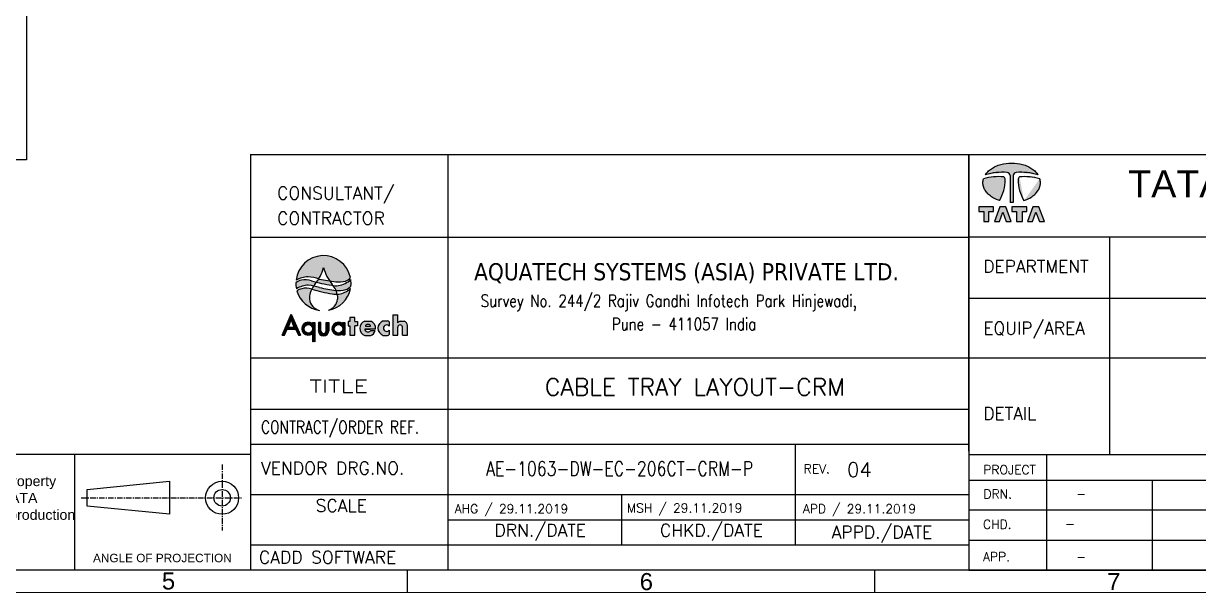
# Model space of a CAD drawing. Header units: inches. Extents: x 8618018 to 8935006, y 2431589 to 2567223.
# Drawn here: x 8867420 to 8911550, y 2431589 to 2452960 of the extents above; entities that cross this region are included whole.
import ezdxf
from ezdxf.enums import TextEntityAlignment as Align

# ---------------------------------------------------------------- set-up
doc = ezdxf.new("R2010")
doc.units = ezdxf.units.IN
doc.header["$MEASUREMENT"] = 0
doc.linetypes.add('CENTER', pattern=[2, 1.25, -0.25, 0.25, -0.25])
for name, color, linetype in [('AC Text', 7, 'Continuous'), ('BOM', 252, 'Continuous'), ('CENT', 252, 'CENTER'), ('DRG', 252, 'Continuous'), ('TEXT', 252, 'Continuous')]:
    doc.layers.add(name, color=color, linetype=linetype)
doc.layers.add('DIM', color=252, linetype='Continuous', lineweight=13)
doc.styles.add('BK', font='tahoma.ttf', dxfattribs={"width": 0.8})
doc.styles.add('COMPLEX', font='arial.ttf', dxfattribs={"width": 0.8})
doc.styles.add('ROMAND', font='romand')
doc.styles.add('ROMANS', font='ROMANS.shx', dxfattribs={"width": 0.8})
doc.styles.add('SIMPLEX', font='SIMPLEX.shx')
doc.styles.get("Standard").update_dxf_attribs({"font": 'arial.ttf'})

# ---------------------------------------------------------------- blocks, each defined once
blk = doc.blocks.new('A1')
h = blk.add_hatch(color=7)
h.paths.add_polyline_path([(500.905285764471, 69.53294967253714, -0.1114497676860486), (503.5890141911659, 70.32357734208017, -0.0558399396388043), (505.9690913446102, 69.8338059312573, 0.0714389131872426), (507.0355902798328, 72.3751856959334, 0.0857925007042881), (508.3998496718559, 69.36772016202121, 0.0061083388530734), (509.7499907202873, 69.16455917944222, 0.0751075296759515), (511.9122063107643, 69.3364483578971, 0.1792128167842127), (513.0245183147345, 70.13267934833675, 0.8533629518868364)])
h.paths.add_polyline_path([(508.3998496718559, 69.36772016202121, -0.0105277790076228), (506.0859747417126, 69.79505220939427, 0.0028209820883544), (505.9690913446102, 69.8338059312573, -0.022493676073267), (505.487728748456, 69.10696239908248, 0.0246818370423569), (508.8916908390675, 68.39703092117816, 0.0201845213724095), (509.1908870078478, 68.3366467668584, 0.0161364302700664), (508.985445786253, 68.59282698248535, -0.0250638201727735)])
h.paths.add_polyline_path([(505.0857347883139, 68.59282698248535, 0.0168354642427019), (505.487728748456, 69.10696239908248, -0.0084242130833253), (504.3438740409765, 69.42576927085429, 0.1459265655760341), (502.1146681345854, 69.53142484043747, 0.1147807400489104), (500.8697213120613, 68.94918475811392, 0.0533545103432088), (500.9916263855848, 67.64747547497063, -0.1103457748758272), (503.6396530754719, 68.42940368642121, -0.0271477848263317), (504.8189623989019, 68.25314017524033, -0.0212282616615155)])
h.paths.add_polyline_path([(513.1242627836618, 68.24308893595844, 0.0581089261530849), (513.1040452159796, 69.66610104356914, -0.139739692816259), (510.3597160018835, 68.33239744369894, -0.0777295290157796), (509.1908870078478, 68.3366467668584, -0.0610743648235684), (509.8080946542177, 67.26279819895535, 0.0751075296759513), (511.9703102446947, 67.43468737741023, 0.1650664078009912)])
h.paths.add_polyline_path([(506.144078675643, 67.8932912289074, 0.0312693010372882), (504.8189623989019, 68.25314017524033, 0.0415051671085222), (504.3850961662683, 67.52988291298061, -0.0011444214416221), (504.4019779451046, 67.52400829036742, 0.0331129351345277), (508.9497947729978, 66.49526994069129, 0.0758391526288741), (510.0861084051285, 66.39487657834798, 0.0448620959741918), (509.8080946542177, 67.26279819895535, -0.016637187752347)])
h.paths.add_polyline_path([(503.9158208556328, 66.02050977711588, -0.0781253058369325), (504.3850961662683, 67.52988291298061, 0.1447579693377396), (502.1727720685158, 67.6296638599506, 0.096368549600003), (501.1063319332752, 67.17746764932781, 0.2945525876792016), (506.1174728758488, 62.79000888531118, -0.3058315054992118), (503.9158208556328, 65.31478276615053)])
h.paths.add_polyline_path([(513.0349836088571, 67.65394407649546, -0.1320351137747175), (510.4178199358139, 66.43063646321207, -0.022064656379839), (510.0861084051285, 66.39487657834798, -0.0187098901271), (510.1553597189341, 66.02050977711588), (510.1553597189341, 65.31478276615053, -0.2852996446910783), (508.1239677853737, 62.82579103623539, 0.3065962817249789)])
h = blk.add_hatch()
h.set_pattern_fill('ANSI31', scale=1.008949813237124, style=0)
h.set_pattern_definition([(44.99999999999999, (365.7531460095051, 51.11840575699716), (-0.0891794068521076, 0.0891794068521075), [])])
h.paths.add_polyline_path([(499.8574694860581, 61.96842416514664), (497.7827787864808, 57.31214343522697), (498.3269593436125, 57.31214343522697), (498.9051521885995, 58.6036667986682), (500.7757745254639, 58.6036667986682), (501.4219901431206, 57.31214343522697), (501.8981479275826, 57.31214343522697)])
h.paths.add_polyline_path([(499.1554965395335, 59.08540575717598), (499.8580677229766, 60.74642337252408), (500.5092337746028, 59.08540575717598)], flags=16)
h.paths.add_polyline_path([(505.0918768513802, 60.11283944685965), (504.5664840508107, 60.11283944685965), (504.5664840508107, 59.85907538746505, 2.091253514995409), (504.5664840508107, 57.59253264357358), (504.5664840508107, 55.81474407528549), (505.0918768513802, 55.81474407528549)])
h.paths.add_polyline_path([(504.609429167569, 58.72580401738196, -1), (502.6954912710789, 58.72580401738196, -1)], flags=16)
h.paths.add_polyline_path([(506.4533779043559, 60.11283944685965), (505.8874842393998, 60.11283944685965), (505.8874842393998, 58.26345920701533, 1), (508.1836963612441, 58.26345920701533), (508.1836963612441, 60.11283944685965), (507.617802696288, 60.11283944685965), (507.617802696288, 58.26345920701533, -1), (506.4533779043559, 58.26345920701533)])
h.paths.add_polyline_path([(511.7971471268538, 60.11283944685965), (511.2717543113831, 60.11283944685965), (511.2717543113831, 59.85907538746505, 2.091253514995445), (511.2717543113831, 57.59253264357358), (511.2717543113831, 57.33876858417898), (511.7971471268538, 57.33876858417898)])
h.paths.add_polyline_path([(509.4007615465525, 58.72580401738196, -1), (511.3146994132403, 58.72580401738196, -1)], flags=16)
h = blk.add_hatch(color=7)
h.paths.add_polyline_path([(514.6148593742255, 60.3708364344111), (513.996569724739, 60.3708364344111), (513.996569724739, 61.23803980042248), (512.8872236180905, 61.23803980042248), (512.8872236180905, 60.3708364344111), (512.5083292592171, 60.3708364344111), (512.5083292592171, 59.40015128393679), (512.8872236180905, 59.40015128393679), (512.8872236180905, 57.32888003204971), (513.996569724739, 57.32888003204971), (513.996569724739, 59.40015128393679), (514.6148593742255, 59.40015128393679)])
edge = h.paths.add_edge_path()
edge.add_line((517.5435124803189, 60.44038853560596), (516.2294124048058, 60.44038853560596))
edge.add_arc((516.8864624518756, 58.81669444357067), 1.751598487252085, 112.0313914747631, 247.9686085252368)
edge.add_line((516.2294124085311, 57.19300035153537), (517.5435124840442, 57.19300035153537))
edge.add_arc((516.8864624518756, 58.81669444357067), 1.751598487252085, 292.031391474763, 342.0124287431408)
edge.add_line((518.5524489898089, 58.27578212087064), (517.5116697233025, 58.27578212087064))
edge.add_ellipse((516.9390538353327, 58.65616775442868), major_axis=(0.7086931419460365, 0), ratio=0.9109705992135003, start_angle=180, end_angle=323.89985937269665, ccw=False)
edge.add_line((516.2303607035283, 58.65616775442868), (518.6306896228198, 58.65616775442868))
edge.add_arc((516.8864624518756, 58.81669444357067), 1.751598487252092, 354.7417026913616, 427.9686085252369)
h.paths.add_polyline_path([(521.6769397128228, 59.27741194655209), (521.6769397128228, 60.29296609525591, 0.061808618147904), (521.2992815095786, 60.4587400793007), (520.3410363960866, 60.4587400793007, 0.7450317160779468), (520.3410363960866, 57.24957625334173), (521.2992815095786, 57.24957625334173, 0.0618086181478998), (521.6769397128228, 57.41535023738652), (521.6769397128228, 58.43090438609033, -3.064987555494529)])
edge = h.paths.add_edge_path(flags=16)
edge.add_ellipse((516.9358625430468, 59.30743011598497), major_axis=(-0.5858867687692565, 0), ratio=0.677418839506568, start_angle=180, end_angle=360)
edge.add_line((516.3499757815007, 59.30743011598497), (517.5217493194941, 59.30743011598497))
h.paths.add_polyline_path([(524.9988553393487, 60.43091509257465), (524.1003994960192, 60.43091509257465, 0.170402416856704), (523.5515804756287, 60.04961872984677), (523.5515804756287, 61.82560612027555), (522.4302052426938, 61.82560612027555), (522.4302052426938, 57.28029823069483), (523.5515804756287, 57.28029823069483), (523.5515804756287, 59.10151876647978, -0.929912551476768), (524.6115896720294, 59.10151876647978), (524.6115896720294, 57.28029823069483), (525.7269138265256, 57.28029823069483), (525.7269138265256, 59.47117062051802, 0.2602564787798175)])
at = {"layer": 'DRG'}
h = blk.add_hatch(color=7, dxfattribs=at)
edge = h.paths.add_edge_path()
edge.add_ellipse((659.2283867020014, 92.83397945574507), major_axis=(-0.7106502562121734, 8.917490222961837e-13), ratio=0.9892090000000046, start_angle=180.0000000000727, end_angle=264.9760246784663, ccw=False)
edge.add_line((659.939036957905, 92.83397945574507), (659.939036957905, 86.85871123754441))
edge.add_spline(control_points=[(659.9391222148988, 86.85870897443056), (660.0575355049077, 86.8552795201449), (660.1759487949166, 86.85185006585925), (660.2943620867882, 86.85185006585925)], knot_values=[6.671338854075033, 6.671338854075033, 6.671338854075033, 6.671338854075033, 13.34267770815, 13.34267770815, 13.34267770815, 13.34267770815029], degree=3, periodic=0)
edge.add_line((660.2943620867882, 86.85185006585925), (660.2943620867882, 95.63912043207347))
edge.add_spline(control_points=[(660.2943620867882, 95.63912043207347), (659.4670599680248, 95.63912043207347), (658.2448359001282, 95.47817967738047), (656.7468899022642, 94.93587631172522), (655.7763178218011, 94.39132082973629), (654.982006516293, 93.75328558216825), (654.6050162445608, 93.23853678488194), (654.43247130698, 93.00294079630658)], knot_values=[7.106784796917509e-05, 7.106784811128364e-05, 7.106784811128364e-05, 7.106784811128364e-05, 46.39291560318603, 68.53906066316392, 89.48501857089924, 109.0491018884326, 125.5605457753412, 125.5605457753412, 125.5605457753412, 125.5605457753412], degree=3, periodic=0)
edge.add_spline(control_points=[(654.43247130698, 93.00294079630658), (654.4324705637846, 93.00293978209629), (654.4324698205892, 93.00293876835167), (654.4324690773938, 93.00293775414139)], knot_values=[0, 0, 0, 0, 7.10678479666776e-05, 7.10678479666776e-05, 7.10678479666776e-05, 7.10678479666776e-05], degree=3, periodic=0)
edge.add_ellipse((658.201534211621, 81.27934505510166), major_axis=(12.43637948371326, 4.095963610729331e-12), ratio=0.9892089999999825, start_angle=84.97602467837709, end_angle=107.6419626915787, ccw=False)
h = blk.add_hatch(color=7, dxfattribs=at)
edge = h.paths.add_edge_path()
edge.add_ellipse((662.3871899619553, 81.27934505510166), major_axis=(12.43637948371299, 1.250258770788618e-13), ratio=0.9892090000000044, start_angle=72.35803730840172, end_angle=95.02397532159722, ccw=False)
edge.add_spline(control_points=[(666.1562550943199, 93.00293775414139), (666.1562543511245, 93.00293876835167), (666.1562536079291, 93.00293978209629), (666.1562528647337, 93.00294079630658)], knot_values=[251.1210204828341, 251.1210204828341, 251.1210204828341, 251.1210204828341, 251.1210915506822, 251.1210915506822, 251.1210915506822, 251.1210915506822], degree=3, periodic=0)
edge.add_spline(control_points=[(666.1562528647337, 93.00294079630658), (665.9837079271529, 93.23853678488194), (665.6067176554207, 93.75328558216825), (664.8124063499126, 94.39132082973629), (663.8418342694495, 94.93587631172522), (662.3438882715855, 95.47817967738047), (661.1216642036889, 95.63912043207347), (660.2943620867882, 95.63912043207347)], knot_values=[125.560545775341, 125.560545775341, 125.560545775341, 125.560545775341, 142.0719896622494, 161.6360729797829, 182.5820308875182, 204.7281759474962, 251.1210204828339, 251.121020482834, 251.121020482834, 251.121020482834], degree=3, periodic=0)
edge.add_line((660.2943620867882, 95.63912043207347), (660.2943620867882, 86.85185006585925))
edge.add_spline(control_points=[(660.2943620867882, 86.85185006585925), (660.4127753767971, 86.85185006585925), (660.531188666806, 86.8552795201449), (660.6496019568149, 86.85870897443056)], knot_values=[0, 0, 0, 2.957634137601417e-13, 6.67133885407533, 6.67133885407533, 6.67133885407533, 6.67133885407533], degree=3, periodic=0)
edge.add_line((660.6496872138086, 86.85871123754441), (660.6496872138086, 92.83397945574507))
edge.add_ellipse((661.3603374697122, 92.83397945574507), major_axis=(-0.7106502562121734, 9.846908989153017e-13), ratio=0.9892090000000058, start_angle=-84.97602467832388, end_angle=8.031975085032173e-11, ccw=False)
h = blk.add_hatch(color=7, dxfattribs=at)
edge = h.paths.add_edge_path()
edge.add_spline(control_points=[(654.0277324225608, 92.12421208572596), (654.0256144404266, 92.11702456464081), (653.9418614990864, 91.83280305144399), (653.856179306269, 91.24508168314605), (653.9849333129678, 90.36595435719028), (654.3627540096495, 89.52713447854876), (654.967898074523, 88.76202298886164), (655.7739853113744, 88.09937713853105), (656.6618464421335, 87.59703076629921), (657.2911998424534, 87.37064652330264), (657.5707219410542, 87.27009983732387)], knot_values=[0, 0, 0, 0, 0.4263349072076039, 16.85887984744535, 33.29142478768354, 50.36336298840961, 68.55772386563928, 88.12180718317259, 109.0677650910401, 125.8039979451106, 125.8039979451106, 125.8039979451106, 125.8039979451106], degree=3, periodic=0)
edge.add_ellipse((649.6346082426462, 91.94846687837526), major_axis=(9.238453330758272, 2.236535778174165e-12), ratio=0.9892090000000053, start_angle=-30.79192274091613, end_angle=-1.421071831677899e-11)
edge.add_ellipse((658.1624113172147, 91.94846687837526), major_axis=(0.7106502562121744, 6.41957866628847e-13), ratio=0.9892090000000024, start_angle=-5.231376340071192e-11, end_angle=59.45548656795165)
edge.add_ellipse((657.4517610613111, 80.29749319841176), major_axis=(12.4363794837129, 1.036298096901264e-12), ratio=0.9892090000000118, start_angle=85.0559277605914, end_angle=105.9812997843919)
h = blk.add_hatch(color=7, dxfattribs=at)
edge = h.paths.add_edge_path()
edge.add_ellipse((670.9541159290675, 91.94846687837526), major_axis=(9.238453330758269, 1.298006427890501e-13), ratio=0.9892089999999986, start_angle=179.9999999999993, end_angle=210.7919227409012, ccw=False)
edge.add_ellipse((662.426312854499, 91.94846687837526), major_axis=(-0.7106502562121734, 4.740628637039898e-13), ratio=0.9892089999999985, start_angle=300.54451343203493, end_angle=360.00000000003865, ccw=False)
edge.add_ellipse((663.1369631104026, 80.29749319841176), major_axis=(-12.43637948371307, 1.257212574433993e-12), ratio=0.9892089999999987, start_angle=254.0187002156093, end_angle=274.94407223940954, ccw=False)
edge.add_spline(control_points=[(666.5609917491529, 92.12421208572596), (666.5631097312871, 92.11702456464081), (666.6468626726273, 91.83280305144399), (666.7325448654447, 91.24508168314605), (666.6037908587459, 90.36595435719028), (666.2259701620642, 89.52713447854876), (665.6208260971907, 88.76202298886164), (664.8147388603393, 88.09937713853105), (663.9268777295802, 87.59703076629921), (663.2975243292603, 87.37064652330264), (663.0180022306595, 87.27009983732387)], knot_values=[0, 0, 0, 0, 0.4263349072076039, 16.85887984744535, 33.29142478768354, 50.36336298840961, 68.55772386563928, 88.12180718317259, 109.0677650910401, 125.8039979451106, 125.8039979451106, 125.8039979451106, 125.8039979451106], degree=3, periodic=0)
h = blk.add_hatch(color=7, dxfattribs=at)
h.paths.add_polyline_path([(655.1748511772457, 84.80756894358456), (656.2745824474696, 84.80756894358456), (656.2745824474696, 85.9073002152054), (652.9753886330727, 85.9073002152054), (652.9753886330727, 84.80756894358456), (654.0751199051592, 84.80756894358456), (654.0751199051592, 82.60810640080854), (655.1748511772457, 82.60810640080854)])
h.paths.add_polyline_path([(658.3200826123211, 84.7231471859759), (659.0898945033405, 82.60810640080854), (660.1896257735643, 82.60810640080854), (658.9888174291555, 85.9073002152054), (657.6513477973494, 85.9073002152054), (656.4505394510779, 82.60810640080854), (657.5502707231644, 82.60810640080854)])
h.paths.add_polyline_path([(661.3464448693994, 84.80756894358456), (661.3464448693994, 82.60810640080854), (662.6839145012054, 82.60810640080854), (662.6839145012054, 84.80756894358456), (663.6647765915695, 84.80756894358456), (663.6647765915695, 85.9073002152054), (660.3655827771727, 85.9073002152054), (660.3655827771727, 84.80756894358456)])
h.paths.add_polyline_path([(665.0415419414494, 85.9073002152054), (663.8407335951779, 82.60810640080854), (664.9404648672644, 82.60810640080854), (665.7102767564211, 84.7231471859759), (666.4800886474404, 82.60810640080854), (667.5798199195269, 82.60810640080854), (666.3790115732554, 85.9073002152054)])
blk.add_line((534.6893868706975, 97.42258162191501), (534.6893868706975, 4.983703702688217))
at = {"color": 7}
for p, q in [((650.7775175124261, 97.53262788756183), (650.7775175124261, 30.71922282362357)), ((490.7775175124261, 79.0903043858707), (650.7775175124261, 79.0903043858707)), ((835.9977555721853, 79.0903043858707), (650.7775175124261, 79.0903043858707)), ((503.9158208556328, 66.02050977712497), (503.9158208556328, 65.31478276615962)), ((510.1553597189341, 66.02050977712497), (510.1553597189341, 65.31478276615962)), ((835.9977555721853, 65.4544121469371), (650.7775175124261, 65.4544121469371)), ((497.7827787864808, 57.31214343523607), (499.8574694860581, 61.96842416515574)), ((499.8580677229766, 60.74642337253317), (499.1554965395335, 59.08540575718507)), ((499.8574694860581, 61.96842416515574), (501.8981479275826, 57.31214343523607)), ((500.5092337746028, 59.08540575718507), (499.8580677229766, 60.74642337253317)), ((512.8872236180905, 60.3708364344202), (512.5083292592171, 60.3708364344202)), ((512.5083292592171, 60.3708364344202), (512.5083292592171, 59.40015128394589)), ((513.996569724739, 61.23803980043158), (512.8872236180905, 61.23803980043158)), ((512.8872236180905, 61.23803980043158), (512.8872236180905, 60.3708364344202)), ((513.996569724739, 60.3708364344202), (513.996569724739, 61.23803980043158)), ((513.996569724739, 60.3708364344202), (514.6148593742255, 60.3708364344202)), ((514.6148593742255, 60.3708364344202), (514.6148593742255, 59.40015128394589)), ((516.2294124085311, 60.44038853561506), (517.5435124803189, 60.44038853561506)), ((520.3410363960866, 60.45874007930979), (521.2992815095786, 60.45874007930979)), ((521.6769397128228, 60.292966095265), (521.6769397128228, 59.27741194656119)), ((522.4302052426938, 61.82560612028465), (523.5515804756287, 61.82560612028465)), ((522.4302052426938, 61.82560612028465), (522.4302052426938, 57.28029823070392)), ((523.5515804756287, 60.04961872985587), (523.5515804756287, 61.82560612028465)), ((524.1003994960192, 60.43091509258375), (524.9988553393487, 60.43091509258375)), ((498.3269593436125, 57.31214343523607), (498.9051521885995, 58.6036667986773)), ((498.9051521885995, 58.6036667986773), (500.7757745254639, 58.6036667986773)), ((499.1554965395335, 59.08540575718507), (500.5092337746028, 59.08540575718507)), ((500.7757745254639, 58.6036667986773), (501.4219901431206, 57.31214343523607)), ((504.5664840508107, 60.11283944686875), (505.0918768513802, 60.11283944686875)), ((504.5664840508107, 59.85907538747415), (504.5664840508107, 60.11283944686875)), ((504.5664840508107, 57.59253264358267), (504.5664840508107, 55.81474407529458)), ((505.0918768513802, 60.11283944686875), (505.0918768513802, 55.81474407529458)), ((506.4533779043559, 60.11283944686875), (505.8874842393998, 60.11283944686875)), ((505.8874842393998, 60.11283944686875), (505.8874842393998, 58.26345920702443)), ((506.4533779043559, 58.26345920702443), (506.4533779043559, 60.11283944686875)), ((507.617802696288, 60.11283944686875), (508.1836963612441, 60.11283944686875)), ((507.617802696288, 58.26345920702443), (507.617802696288, 60.11283944686875)), ((508.1836963612441, 60.11283944686875), (508.1836963612441, 58.26345920702443)), ((511.2717543113831, 60.11283944686875), (511.7971471268538, 60.11283944686875)), ((511.2717543113831, 59.85907538747415), (511.2717543113831, 60.11283944686875)), ((511.2717543113831, 57.59253264358267), (511.2717543113831, 57.33876858418807)), ((511.7971471268538, 60.11283944686875), (511.7971471268538, 57.33876858418807)), ((512.5083292592171, 59.40015128394589), (512.8872236180905, 59.40015128394589)), ((512.8872236180905, 59.40015128394589), (512.8872236180905, 57.32888003205881)), ((514.6148593742255, 59.40015128394589), (513.996569724739, 59.40015128394589)), ((513.996569724739, 57.32888003205881), (513.996569724739, 59.40015128394589)), ((516.2303607035283, 58.65616775443777), (517.4461509156827, 58.65616775443777)), ((518.6306896228198, 58.65616775443777), (516.2303607035283, 58.65616775443777)), ((516.3499757815007, 59.30743011599407), (517.5217493194941, 59.30743011599407)), ((518.5524489898089, 58.27578212087974), (517.5116697121266, 58.27578212087974)), ((521.6769397128228, 58.43090438609943), (521.6769397128228, 57.41535023739561)), ((523.5515804756287, 57.28029823070392), (523.5515804756287, 59.10151876648888)), ((524.6115896720294, 57.28029823070392), (524.6115896720294, 59.10151876648888)), ((525.7269138265256, 57.28029823070392), (525.7269138265256, 59.47117062052712)), ((497.7827787864808, 57.31214343523607), (498.3269593436125, 57.31214343523607)), ((501.4219901431206, 57.31214343523607), (501.8981479275826, 57.31214343523607)), ((511.2717543113831, 57.33876858418807), (511.7971471268538, 57.33876858418807)), ((512.8872236180905, 57.32888003205881), (513.996569724739, 57.32888003205881)), ((516.2294124085311, 57.19300035154447), (517.5435124803189, 57.19300035154447)), ((520.3410363960866, 57.24957625335082), (521.2992815095786, 57.24957625335082)), ((522.4302052426938, 57.28029823070392), (523.5515804756287, 57.28029823070392)), ((524.6115896720294, 57.28029823070392), (525.7269138265256, 57.28029823070392)), ((490.7775175124261, 52.24002222390845), (650.7775175124261, 52.24002222390845)), ((650.7775175124261, 52.24002222390845), (835.9977555721853, 52.24002222390845)), ((490.7775175124261, 40.82370370253921), (650.7775175124261, 40.82370370253921)), ((612.1802179552469, 10.58370370278135), (612.1802179552469, 32.98370370268822)), ((650.7775175124261, 30.71922282362357), (650.7775175124261, 4.983703702688217)), ((650.7775175124261, 30.71922282362357), (835.9977555721853, 30.71922282362357)), ((650.7775175124261, 25.00751322275028), (711.502587627605, 25.00751322275028)), ((650.7775175124261, 25.00751322275028), (650.7775175124261, 20.00156084261835)), ((691.5896953064803, 25.00751322275028), (691.5896953064803, 4.983703702688217)), ((573.3829868715111, 21.78370370296761), (573.3829868715111, 10.58370370278135)), ((835.9977555721853, 18.33291004924104), (650.7775175124261, 18.33291004924104)), ((650.7775175124261, 11.65830687619746), (711.502587627605, 11.65830687619746)), ((650.7775175124261, 4.983703702688217), (835.9977555721853, 4.983703702688217))]:
    blk.add_line(p, q, dxfattribs=at)
at = {"color": 7, "linetype": 'Continuous'}
for p, q in [((490.7775175124261, 32.98370370268822), (650.7775175124261, 32.98370370268822)), ((490.7775175124261, 21.78370370296761), (650.7775175124261, 21.78370370296761)), ((534.6893868706975, 16.18370370287448), (650.7775175124261, 16.18370370287448))]:
    blk.add_line(p, q, dxfattribs=at)
at = {"linetype": 'Continuous'}
blk.add_line((490.7775175124261, 10.58370370278135), (650.7775175124261, 10.58370370278135), dxfattribs=at)
at = {"color": 7, "const_width": 0.3000000000000002}
blk.add_lwpolyline([(490.7775175124261, 4.983703702688217), (490.7775175124261, 97.53262788756183), (835.9977555721853, 97.53262788756183)], dxfattribs=at)
at = {"color": 7}
for centre in [(503.6524602044228, 58.72580401739106), (510.3577304798964, 58.72580401739106)]:
    blk.add_circle(centre, 0.9569689432985033, dxfattribs=at)
for centre, radius, start, end in [((507.0126512236748, 68.86790734669194), 6.143467589762976, 11.88058834025765, 173.7854422769527), ((497.654187638298, 74.81765435403213), 9.694140947664781, 320.0497179370698, 345.4068845699958), ((516.4169929362688, 74.81765435403213), 9.694140947664781, 194.5931154300041, 219.9502820629302), ((507.0126512236748, 68.86790734669194), 6.143467589762976, 179.241960887997, 191.4583306853897), ((502.7436444051418, 66.56445271288976), 3.032908633341993, 101.9690833268655, 128.1602729469979), ((503.9986279345903, 63.98299833526835), 6.353796154153737, 93.69628253710111, 119.1337145225834), ((504.0656100101623, 62.11210524430498), 6.331642670969044, 93.857447636839, 119.0449371383497), ((503.0521174706373, 65.74086787318811), 3.904757784657134, 70.68168583360682, 103.8911876464588), ((502.5931430794153, 59.45611638342962), 10.91299532458777, 71.33334486380501, 84.76415963690948), ((502.6073190010939, 57.48918790882453), 10.98881408358239, 71.2251038358331, 84.60945138211709), ((508.9509535766992, 65.28268682723865), 5.088904031187657, 139.4235347003284, 171.663496184875), ((514.3761581964645, 103.2094037807583), 35.24174635734872, 253.4608485269763, 261.0470024670119), ((517.3895130641613, 124.5221880055069), 55.88228136721107, 258.3300260479531, 262.1426368052042), ((509.7888859547529, 72.07109140744433), 3.782020562515775, 256.2771024442681, 278.680973929379), ((505.1202269978676, 65.28268682723865), 5.088904031187657, 8.336503815125049, 40.57646529967165), ((510.2621824331436, 76.40697077056393), 7.260500396812422, 265.9547113927038, 283.1358309073349), ((509.3924234099541, 73.81309300800785), 5.565400152540956, 280.0091055701986, 311.8290340845678), ((511.3933021314297, 71.23639227962121), 1.969530007922824, 285.2758218301356, 325.9169457044887), ((511.3562884367857, 69.53897801181301), 2.192045130993698, 286.2669891441519, 323.7593457044474), ((507.0126512236748, 68.86790734669194), 6.143467589762976, 354.1626673051768, 7.465292833282872), ((502.8017483390722, 64.66269173240289), 3.032908633341993, 101.9690833268655, 123.9871362490303), ((507.0126512236748, 68.86790734669194), 6.143467589762976, 195.9715799201709, 261.6214751535051), ((503.1102213747654, 63.83910689270124), 3.904757784657134, 70.68168583360682, 103.8911876464588), ((514.4342621303949, 101.3076428002714), 35.24174635734872, 253.4608485269763, 261.0470024670119), ((517.4476169980917, 122.62042702502), 55.88228136721107, 258.3300260479531, 262.1426368052042), ((507.0126512236748, 68.86790734669194), 6.143467589762976, 280.4218381623006, 348.6032174594799), ((509.8469898886833, 70.16933042695746), 3.782020562515775, 256.2771024442681, 278.680973929379), ((510.320286367074, 74.50520979007706), 7.260500396812422, 265.9547113927038, 283.1358309073349), ((509.4505273438845, 71.91133202752098), 5.565400152540956, 280.0091055701986, 310.0952963999773), ((506.8874682225141, 65.68378848349676), 2.994470436363518, 187.0784965511405, 255.0996278252313), ((507.1361578889046, 65.70544927706942), 3.044371851450687, 288.9335190787878, 352.627236390318), ((516.8864624518756, 58.81669444357976), 1.751598487252085, 112.0313913105847, 247.9686086894153), ((516.8864624518756, 58.81669444357976), 1.751598487252085, 354.7417026747061, 67.96860868941538), ((520.820158945382, 58.85415816446766), 1.674586977596797, 106.6254415775419, 253.3745584224581), ((520.820158945382, 58.85415816446766), 1.674586977596797, 59.2270643256635, 73.37455842245814), ((524.3691522795561, 59.45846612146124), 1.008902892288021, 105.4490405982881, 144.1308525988726), ((524.5034077335004, 59.2990469946526), 1.235554014971474, 8.007855118104935, 66.3597752270951), ((503.6524602044228, 58.72580401739106), 1.455933913796271, 51.1125842245198, 308.8874157754802), ((507.0355902928713, 58.26345920702443), 1.148106059498133, 180, 0), ((507.0355902928713, 58.26345920702443), 0.5822123909824665, 180, 0), ((510.3577304798964, 58.72580401739106), 1.455933913796271, 51.1125842245198, 308.8874157754802), ((516.8864624518756, 58.81669444357976), 1.751598487252085, 292.0313913105846, 342.0124286845439), ((521.0973524916772, 58.85415816446766), 0.7176803615687622, 36.13944624924521, 323.8605537507548), ((524.0815850514773, 59.0629722266458), 0.5314044647566641, 4.159723122482593, 175.8402768775174), ((520.820158945382, 58.85415816446766), 1.674586977596797, 286.6254415775419, 300.7729356743365)]:
    blk.add_arc(centre, radius, start, end, dxfattribs=at)
for centre, major_axis, ratio, start_param, end_param in [((516.9390538353327, 58.65616775443777), (0.7086931419460311, 1.563263714095916e-13), 0.9109705992134917, 3.141592653589549, 5.653118992799937), ((516.9358625430468, 59.30743011599407), (-0.5858867687692387, 0), 0.6774188395065701, 3.141592653589793, 6.283185307179585)]:
    blk.add_ellipse(centre, major_axis=major_axis, ratio=ratio, start_param=start_param, end_param=end_param, dxfattribs=at)
at = {"layer": 'BOM', "color": 7}
blk.add_line((490.7775175124261, 30.68862173566595), (5.009660493567935, 30.68862173566595), dxfattribs=at)
at = {"layer": 'CENT', "color": 18, "true_color": 0x000000}
blk.add_line((484.445664050043, 28.51720194844529), (484.445664050043, 13.81119102239609), dxfattribs=at)
at = {"layer": 'CENT'}
blk.add_line((453.032158883274, 21.0684031532146), (489.0137505810562, 21.0684031532146), dxfattribs=at)
at = {"layer": 'DIM', "color": 7}
blk.add_line((-1.455191522836685e-11, 0), (840.999999839798, 0), dxfattribs=at)
at = {"layer": 'DRG', "color": 7}
for p, q in [((650.7775175124261, 31.42498004436493), (650.7775175124261, 97.53262788756183)), ((682.1500858943764, 30.71922282362357), (682.1500858943764, 79.0903043858707)), ((451.6190115827922, 4.983703702688217), (451.6190115827922, 30.71922282362357)), ((668.0310580208752, 30.71554170455784), (668.0310580208752, 5.044744618237019)), ((454.3773233517859, 22.90665451902896), (472.7598370089981, 24.74490588484332)), ((472.7598370089981, 24.74490588484332), (472.7598370089981, 17.39190042158589)), ((454.3773233517859, 19.23015178740025), (454.3773233517859, 22.90665451902896)), ((472.7598370089981, 17.39190042158589), (454.3773233517859, 19.23015178740025)), ((835.9977555721853, 4.983703702688217), (5.009660493567935, 4.983703702688217)), ((629.7525175176415, 4.983703702688217), (629.7525175176415, -0.02224867744371295))]:
    blk.add_line(p, q, dxfattribs=at)
at = {"layer": 'DRG', "color": 7, "linetype": 'Continuous'}
for p, q in [((659.939036957905, 92.8339794557578), (659.939036957905, 86.85863560717917)), ((660.6496872138086, 92.8339794557578), (660.6496872138086, 86.85863560717917)), ((656.2745824474696, 85.90730021521813), (652.9753886330727, 85.90730021521813)), ((652.9753886330727, 85.90730021521813), (652.9753886330727, 84.80756894359729)), ((652.9753886330727, 84.80756894359729), (654.0751199051592, 84.80756894359729)), ((654.0751199051592, 84.80756894359729), (654.0751199051592, 82.60810640082127)), ((655.1748511772457, 82.60810640082127), (655.1748511772457, 84.80756894359729)), ((655.1748511772457, 84.80756894359729), (656.2745824474696, 84.80756894359729)), ((656.2745824474696, 84.80756894359729), (656.2745824474696, 85.90730021521813)), ((657.6513477973494, 85.90730021521813), (656.4505394510779, 82.60810640082127)), ((657.5502707231644, 82.60810640082127), (658.3200826123211, 84.72314718598864)), ((658.9888174291555, 85.90730021521813), (657.6513477973494, 85.90730021521813)), ((658.3200826123211, 84.72314718598864), (659.0898945033405, 82.60810640082127)), ((660.1896257735643, 82.60810640082127), (658.9888174291555, 85.90730021521813)), ((663.6647765915695, 85.90730021521813), (660.3655827771727, 85.90730021521813)), ((660.3655827771727, 85.90730021521813), (660.3655827771727, 84.80756894359729)), ((660.3655827771727, 84.80756894359729), (661.3464448693994, 84.80756894359729)), ((661.3464448693994, 84.80756894359729), (661.3464448693994, 82.60810640082127)), ((662.6839145012054, 82.60810640082127), (662.6839145012054, 84.80756894359729)), ((662.6839145012054, 84.80756894359729), (663.6647765915695, 84.80756894359729)), ((663.6647765915695, 84.80756894359729), (663.6647765915695, 85.90730021521813)), ((665.0415419414494, 85.90730021521813), (663.8407335951779, 82.60810640082127)), ((664.9404648672644, 82.60810640082127), (665.7102767564211, 84.72314718598864)), ((666.3790115732554, 85.90730021521813), (665.0415419414494, 85.90730021521813)), ((665.7102767564211, 84.72314718598864), (666.4800886474404, 82.60810640082127)), ((667.5798199195269, 82.60810640082127), (666.3790115732554, 85.90730021521813)), ((654.0751199051592, 82.60810640082127), (655.1748511772457, 82.60810640082127)), ((656.4505394510779, 82.60810640082127), (657.5502707231644, 82.60810640082127)), ((659.0898945033405, 82.60810640082127), (660.1896257735643, 82.60810640082127)), ((661.3464448693994, 82.60810640082127), (662.6839145012054, 82.60810640082127)), ((663.8407335951779, 82.60810640082127), (664.9404648672644, 82.60810640082127)), ((666.4800886474404, 82.60810640082127), (667.5798199195269, 82.60810640082127))]:
    blk.add_line(p, q, dxfattribs=at)
at = {"layer": 'DRG', "color": 18, "true_color": 0x000000}
blk.add_line((525.6287080123875, 4.983703702688217), (525.6287080123875, -0.02224867744371295), dxfattribs=at)
at = {"layer": 'DRG', "color": 7}
for radius in [3.676502731541002, 1.838251365770501]:
    blk.add_circle((484.445664050043, 21.0684031532146), radius, dxfattribs=at)
at = {"layer": 'DRG', "color": 7, "linetype": 'Continuous'}
for centre, major_axis, ratio, start_param, end_param in [((657.4517610613111, 80.29749319842449), (12.43637948371289, 1.036298096901264e-12), 0.9892090000000117, 1.484505987760767, 1.849722626780795), ((658.201534211621, 81.27934505511439), (12.43637948371338, 4.452188205750869e-12), 0.989208999999972, 1.483111415893607, 1.878706662276911), ((649.6346082426462, 91.94846687838799), (9.238453330758272, 2.236535778174166e-12), 0.9892090000000053, -0.5374204348487033, -2.4802382370126e-13), ((658.1624113172147, 91.94846687838799), (0.7106502562121744, 6.419578666288475e-13), 0.9892090000000019, -9.130474154517287e-13, 1.03769399898602), ((659.2283867020014, 92.8339794557578), (-0.7106502562121744, 6.55843919502332e-13), 0.9892089999999982, 3.141592653590726, 4.624704069484654), ((661.3603374697122, 92.8339794557578), (-0.7106502562121744, 1.159371132221522e-12), 0.9892090000000019, -1.483111415892466, 1.649125280778208e-12), ((662.3871899619553, 81.27934505511439), (12.43637948371267, 4.501893963195474e-12), 0.9892090000000299, 1.262885991312149, 1.658481237695363), ((662.426312854499, 91.94846687838799), (0.7106502562121744, 4.431348368494117e-13), 0.9892090000000219, 2.103898654602263, 3.141592653589163), ((670.9541159290675, 91.94846687838799), (-9.238453330758267, 1.387277408116291e-12), 0.9892090000000043, 1.494360191145461e-13, 0.5374204348486011), ((663.1369631104026, 80.29749319842449), (12.43637948371277, 1.074958130469476e-12), 0.9892090000000215, 1.291870026808823, 1.657086665828857)]:
    blk.add_ellipse(centre, major_axis=major_axis, ratio=ratio, start_param=start_param, end_param=end_param, dxfattribs=at)
for points, knots in [([(654.4324690773938, 93.00293775415412), (654.6050147600326, 93.23853475693977), (654.9820055272285, 93.75328478729716), (655.7763178218011, 94.39132082974902), (656.7468899022642, 94.93587631173796), (658.2448359001282, 95.4781796773932), (660.2943620867882, 95.74805841734997), (662.3438882715855, 95.4781796773932), (663.8418342694495, 94.93587631173796), (664.8124063499126, 94.39132082974902), (665.6067186444852, 93.75328478729716), (665.983709411681, 93.23853475693977), (666.1562550943199, 93.00293775415412)], [0, 0, 0, 0, 16.51151495475659, 36.07559827228991, 57.02155618002523, 79.16770124000313, 125.5605457753412, 171.9533903106789, 194.0995353706569, 215.0454932783921, 234.6095765959257, 251.1210915506822, 251.1210915506822, 251.1210915506822, 251.1210915506822]), ([(657.5707219410542, 87.2700998373366), (657.2911998424534, 87.37064652331537), (656.6618464421335, 87.59703076631195), (655.7739853113744, 88.09937713854379), (654.967898074523, 88.76202298887438), (654.3627540096495, 89.52713447856149), (653.9849333129678, 90.36595435720301), (653.856179306269, 91.24508168315879), (653.9418614990864, 91.83280305145672), (654.0256144404266, 92.11702456465355), (654.0277324225608, 92.12421208573869)], [0, 0, 0, 0, 16.73623285407047, 37.68219076193797, 57.24627407947128, 75.44063495670096, 92.51257315742703, 108.9451180976652, 125.377663037903, 125.8039979451106, 125.8039979451106, 125.8039979451106, 125.8039979451106]), ([(663.0180022306595, 87.2700998373366), (663.2975243292603, 87.37064652331537), (663.9268777295802, 87.59703076631195), (664.8147388603393, 88.09937713854379), (665.6208260971907, 88.76202298887438), (666.2259701620642, 89.52713447856149), (666.6037908587459, 90.36595435720301), (666.7325448654447, 91.24508168315879), (666.6468626726273, 91.83280305145672), (666.5631097312871, 92.11702456465355), (666.5609917491529, 92.12421208573869)], [0, 0, 0, 0, 16.73623285407047, 37.68219076193787, 57.24627407947145, 75.44063495670083, 92.51257315732009, 108.9451180975958, 125.377663037871, 125.8039979450786, 125.8039979450786, 125.8039979450786, 125.8039979450786])]:
    blk.add_open_spline(points, degree=3, knots=knots, dxfattribs=at)
blk.add_open_spline([(660.6496019568149, 86.85870897444329), (660.531188666806, 86.85527952015764), (660.2943620867882, 86.84842061158633), (660.0575355049077, 86.85527952015764), (659.9391222148988, 86.85870897444329)], degree=3, dxfattribs=at)
at = {"color": 7}
for s, height, style, p in [('CONSULTANT/', 2.800000000000001, 'ROMAND', (496.6849987804744, 87.54362172866604)), ('CONTRACTOR', 2.800000000000001, 'ROMAND', (496.6849987804744, 81.94362172857291)), ('VENDOR DRG.NO.', 2.800000000000001, 'ROMAND', (493.1089841946814, 26.27852770406753)), ('REV.', 2, 'ROMAND', (613.983691811547, 26.51490396214649)), ('PROJECT', 2.002380952, 'SIMPLEX', (653.9813270363811, 26.32390412548557)), ('DRN.', 2.002380952, 'SIMPLEX', (654.0109336040769, 20.91917283693328)), ('-', 2.002380952, 'SIMPLEX', (674.6581152621511, 20.91917283693328)), ('CHD.', 2.002380952, 'SIMPLEX', (653.9189176428918, 14.16613459447399)), ('-', 2.002380952, 'SIMPLEX', (672.156394515172, 14.26219113077968)), ('CADD SOFTWARE', 2.800000000000001, 'ROMAND', (492.62507243453, 6.418705957010388)), ('APP.', 2.002380952, 'SIMPLEX', (653.9189176428918, 6.942865803372115)), ('-', 2.002380952, 'SIMPLEX', (674.6581152621511, 6.942865803372115))]:
    blk.add_text(s, height=height, dxfattribs=dict(at, style=style)).set_placement(p)
at = {"color": 4, "style": 'ROMANS', "width": 0.8}
for s, p in [('Survey No. 244/2 Rajiv Gandhi Infotech Park Hinjewadi,', (542.0448189917806, 63.5817128890194)), ('Pune - 411057 India', (571.2467569764558, 58.40344456909224))]:
    blk.add_text(s, height=2.726568379757798, dxfattribs=at).set_placement(p)
at = {"color": 7, "linetype": 'Continuous', "style": 'ROMAND', "width": 1.289473684186017}
blk.add_text('TITLE', height=2.800000000000001, dxfattribs=at).set_placement((503.9077799748484, 44.51840415410697), (516.9744466412667, 44.51840415410697), align=Align.FIT)
at = {"color": 7, "style": 'ROMAND', "width": 0.8}
blk.add_text('CONTRACT/ORDER REF.', height=2.800000000000001, dxfattribs=at).set_placement((493.1089841946814, 35.42164139077067))
at = {"color": 7, "linetype": 'Continuous', "style": 'ROMAND'}
for s, p in [('SCALE', (516.6754500176612, 17.92842874582857)), ('DRN./DATE', (565.5044994596246, 12.43267417000607)), ('CHKD./DATE', (604.861379558206, 12.42187275644392)), ('APPD./DATE', (642.6095315385464, 11.99344577128068))]:
    blk.add_text(s, height=2.800000000000001, dxfattribs=at).set_placement(p, align=Align.RIGHT)
at = {"color": 7, "style": 'ROMANS'}
for p in [(574.4635737743083, 35.05575226899236), (574.4635737743083, 25.98895615013316)]:
    blk.add_attdef('-', text='', height=3.199999999998797, dxfattribs=at).set_placement(p, align=Align.CENTER)
blk.add_attdef('REVNO.', (623.6323089264188, 25.55679244734347), '', height=3.199999999998797, dxfattribs=at)
at = {"layer": 'AC Text', "color": 7, "style": 'ROMANS'}
for tag, p in [('DRAWN____BY', (536.2430476900045, 17.6237037028186)), ('CHECKED_____BY', (574.5982305127982, 17.79863076657057)), ('APPROVED_____BY', (613.1334352921549, 17.6237037028186))]:
    blk.add_attdef(tag, p, '', height=1.999999999999248, dxfattribs=at)
at = {"layer": 'DRG', "color": 7, "style": 'COMPLEX'}
blk.add_text('TATA STEEL LIMITED', height=6.000000000000003, dxfattribs=at).set_placement((729.1020662505034, 91.01790840039394), align=Align.MIDDLE)
at = {"layer": 'DRG', "color": 7, "style": 'SIMPLEX'}
for s, p in [('DEPARTMENT', (653.9718455094699, 71.2341743488796)), ('EQUIP/AREA', (653.9718455094699, 57.45161664392799)), ('DETAIL', (653.9718435499672, 38.45621405402198))]:
    blk.add_text(s, height=2.778402799571564, dxfattribs=at).set_placement(p)
at = {"layer": 'DRG', "color": 7}
for s, height, p in [('ANGLE OF PROJECTION', 1.877232142500001, (455.6964913170668, 6.722671127183276)), ('5', 3.804523808800001, (471.0302883777622, 0.6525213685818017)), ('6', 3.804523808800001, (577.452100168899, 0.5050526345148683)), ('7', 3.804523808800001, (681.5759096722904, 0.5050526345148683))]:
    blk.add_text(s, height=height, dxfattribs=at).set_placement(p)
at = {"layer": 'DRG', "color": 1, "insert": (342.5863343439851, 18.82697827322409), "char_height": 2.252678571000001, "width": 109.0326772381762, "attachment_point": 4}
blk.add_mtext('{\\fSymbol|b0|i0|c2|p18;Ó} All rights reserved, including granting patent rights and industrial property rights. This technical document contains proprietary information of TATA STEEL LTD. and issued for specific project. Unauthorised usage, reproduction or distribution in any form, is not permitted.', dxfattribs=at)
at = {"layer": 'TEXT', "color": 4, "style": 'BK'}
blk.add_text('AQUATECH SYSTEMS (ASIA) PRIVATE LTD.', height=3.817195731660914, dxfattribs=at).set_placement((540.5638067629043, 69.5145851643756))

msp = doc.modelspace()

# ---------------------------------------------------------------- linework, layer by layer
for p, q in [((8867534.273473876, 2472427.216249281), (8867534.242009005, 2447833.966023407, -68.07695764116943)), ((8867534.273473876, 2447833.966023407, -68.07697218409157), (8793889.065252943, 2447833.966023408, -34.03848609203851))]:
    msp.add_line(p, q)

# ---------------------------------------------------------------- block references
at = {"color": 2}
ref = msp.add_blockref('A1', (8793189.466165027, 2431592.813596697), dxfattribs=dict(at, xscale=168.627375, yscale=168.627375, zscale=168.627375))
ref.add_attrib('DRAWN____BY', 'AHG / 29.11.2019', (8883614.723659163, 2434564.652489887), dxfattribs={"color": 7, "height": 337.254749999873, "style": 'ROMANS'})
ref.add_attrib('CHECKED_____BY', 'MSH / 29.11.2019', (8890082.457456125, 2434594.149981509), dxfattribs={"color": 7, "height": 337.254749999873, "style": 'ROMANS'})
ref.add_attrib('REVNO.', '04', (8898350.945384623, 2435931.140328686), dxfattribs={"color": 7, "height": 539.6075999997968, "style": 'ROMANS'})
ref.add_attrib('-', 'AE-1063-DW-EC-206CT-CRM-P', dxfattribs={"color": 7, "height": 539.6075999997968, "style": 'ROMANS', "width": 0.8}).set_placement((8889809.001365332, 2435975.263051313), align=Align.CENTER)
ref.add_attrib('APPROVED_____BY', 'APD / 29.11.2019', (8896693.083025267, 2434564.652489887), dxfattribs={"color": 7, "height": 337.254749999873, "style": 'ROMANS'})
ref.add_attrib('-', 'CABLE TRAY LAYOUT-CRM', dxfattribs={"color": 7, "height": 647.5291199997558, "style": 'ROMANS'}).set_placement((8892639.38548818, 2439308.183553828), align=Align.MIDDLE)

doc.saveas('drawing.dxf')
